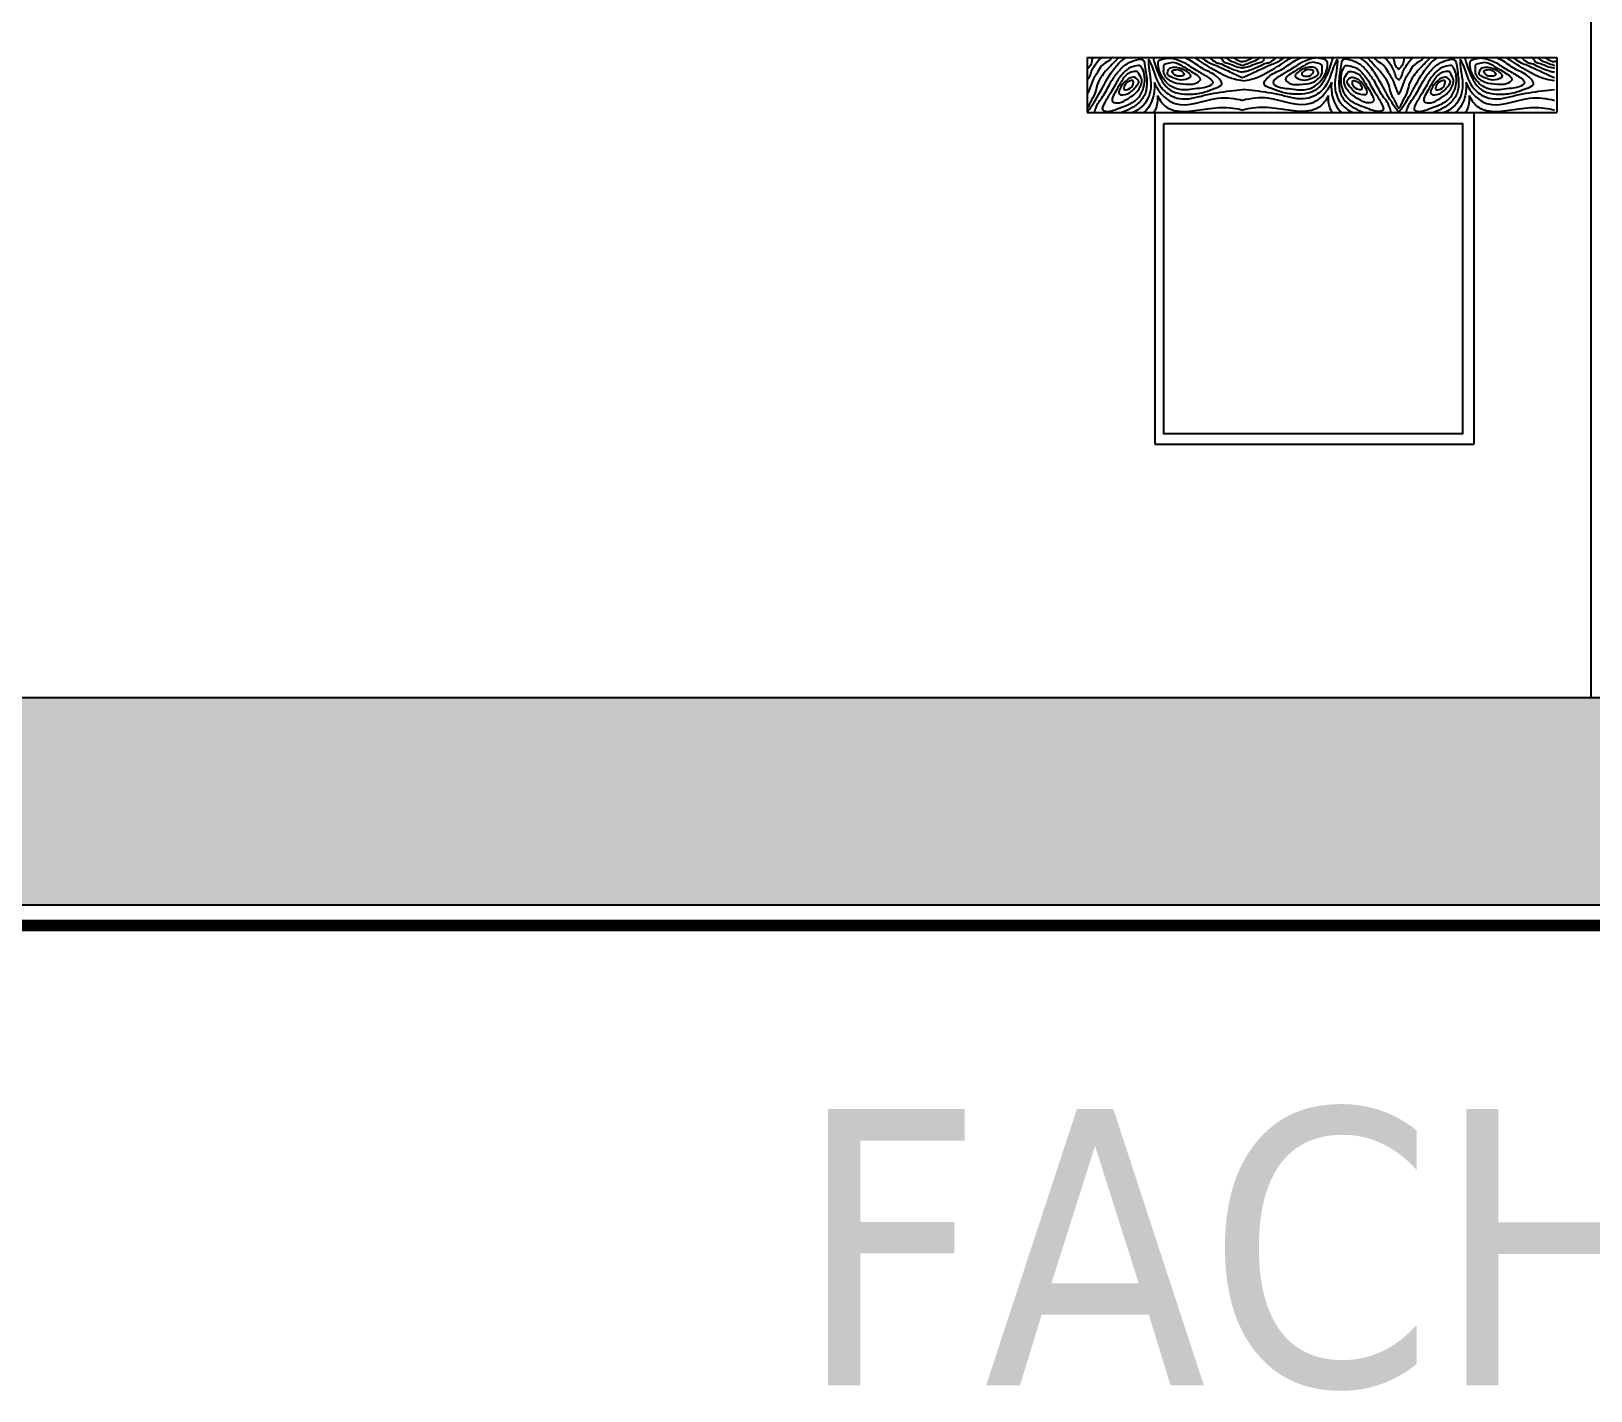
# Model space of a CAD drawing. Extents: x 152 to 700, y -120 to 84.
# Drawn here: x 170.87 to 173.691, y 69.375 to 71.835 of the extents above; entities that cross this region are included whole.
import ezdxf

# ---------------------------------------------------------------- set-up
doc = ezdxf.new("R2010")
doc.units = 0
doc.header["$LTSCALE"] = 0.03
doc.layers.get('0').update_dxf_attribs({"linetype": 'CONTINUOUS'})
doc.layers.add('MUEBLES', color=8, linetype='CONTINUOUS')
doc.layers.add('TITULOS', color=143, linetype='CONTINUOUS')
doc.styles.add('COTAS', font='tahoma.ttf', dxfattribs={"height": 0.1})

msp = doc.modelspace()

# ---------------------------------------------------------------- hatches: boundary and pattern name
at = {"layer": 'MUEBLES', "ltscale": 0.03}
h = msp.add_hatch(dxfattribs=at)
h.set_pattern_fill('AR-PARQ1', color=256, scale=0.000125, angle=45, style=0)
h.set_pattern_definition([(135, (-37.3004, 111.26858), (-0.053881537, 3e-18), [0.0381, -0.0381]), (135, (-37.29591, 111.27307), (-0.053881537, 3e-18), [0.0381, -0.0381]), (135, (-37.29142, 111.27756), (-0.053881537, 3e-18), [0.0381, -0.0381]), (135, (-37.28693, 111.28205), (-0.053881537, 3e-18), [0.0381, -0.0381]), (135, (-37.28244, 111.28654), (-0.053881537, 3e-18), [0.0381, -0.0381]), (135, (-37.27795, 111.29103), (-0.053881537, 3e-18), [0.0381, -0.0381]), (135, (-37.27346, 111.29552), (-0.053881537, 3e-18), [0.0381, -0.0381]), (45, (-37.32734, 111.29552), (0.053881537, -3e-18), [0.0381, -0.0381]), (45, (-37.33183, 111.30001), (0.053881537, -3e-18), [0.0381, -0.0381]), (45, (-37.33632, 111.3045), (0.053881537, -3e-18), [0.0381, -0.0381]), (45, (-37.34081, 111.30899), (0.053881537, -3e-18), [0.0381, -0.0381]), (45, (-37.3453, 111.31348), (0.053881537, -3e-18), [0.0381, -0.0381]), (45, (-37.34979, 111.31797), (0.053881537, -3e-18), [0.0381, -0.0381]), (45, (-37.35428, 111.32246), (0.053881537, -3e-18), [0.0381, -0.0381])])
h.paths.add_polyline_path([(174.0145, 70.6291), (171.0314, 70.6291), (171.0223, 70.2541), (174.6024, 70.2541)])
h.paths.add_polyline_path([(171.0314, 70.6291), (168.5445, 70.6291), (168.5445, 70.2541), (171.0223, 70.2541)])

# ---------------------------------------------------------------- linework, layer by layer
at = {"ltscale": 0.03}
for p, q in [((173.691, 73.9546), (173.691, 70.6291)), ((172.7797, 71.7872), (173.6297, 71.7872)), ((172.7797, 71.7872), (172.7797, 71.6872)), ((173.6297, 71.7872), (173.6297, 71.6872)), ((172.7797, 71.6872), (173.6297, 71.6872)), ((172.9026, 71.6872), (173.4797, 71.6872)), ((172.9026, 71.6872), (172.9026, 71.0872)), ((173.4797, 71.6872), (173.4797, 71.0872)), ((172.9026, 71.0872), (173.4797, 71.0872)), ((168.5445, 70.6291), (176.816, 70.6291)), ((168.5445, 70.2541), (182.4665, 70.2541))]:
    msp.add_line(p, q, dxfattribs=at)
at = {"ltscale": 0.03, "const_width": 0.0211}
msp.add_lwpolyline([(168.5445, 70.2164), (182.4665, 70.2164)], dxfattribs=at)
at = {"layer": 'MUEBLES', "ltscale": 0.03}
msp.add_lwpolyline([(172.9188, 71.6676), (173.4592, 71.6676), (173.4592, 71.1062), (172.9188, 71.1062)], close=True, dxfattribs=at)
at = {"layer": 'MUEBLES', "ltscale": 5}
for points, knots in [([(172.8256, 71.7872), (172.8254, 71.7869), (172.8236, 71.7848), (172.8168, 71.7787), (172.8052, 71.7735), (172.7988, 71.759), (172.7884, 71.7454), (172.7854, 71.7308), (172.781, 71.7222), (172.7797, 71.7202)], [0.0228203, 0.0228203, 0.0228203, 0.0228203, 0.0256529, 0.043006, 0.0729976, 0.1001787, 0.1337778, 0.1752471, 0.1892174, 0.1892174, 0.1892174, 0.1892174]), ([(172.8374, 71.7872), (172.8351, 71.7851), (172.83, 71.7801), (172.8232, 71.7721), (172.8144, 71.764), (172.8056, 71.7528), (172.7973, 71.7385), (172.7951, 71.7208), (172.7869, 71.7096), (172.7833, 71.7), (172.781, 71.6961), (172.7797, 71.6944)], [0.0187076, 0.0187076, 0.0187076, 0.0187076, 0.0377154, 0.0611717, 0.0815506, 0.1092271, 0.146596, 0.1794374, 0.2135857, 0.2277717, 0.2406878, 0.2406878, 0.2406878, 0.2406878]), ([(172.7797, 71.746), (172.7812, 71.7478), (172.7855, 71.7506), (172.7865, 71.7615), (172.7934, 71.7718), (172.799, 71.7815), (172.8047, 71.786), (172.8063, 71.7872)], [0.0353158, 0.0353158, 0.0353158, 0.0353158, 0.0478077, 0.0705799, 0.0918486, 0.1238372, 0.1356515, 0.1356515, 0.1356515, 0.1356515]), ([(172.7903, 71.7872), (172.79, 71.7867), (172.7881, 71.7827), (172.7884, 71.7749), (172.783, 71.7691), (172.7806, 71.7662), (172.7797, 71.7652)], [0.03295802, 0.03295802, 0.03295802, 0.03295802, 0.03674073, 0.06049252, 0.07489972, 0.08296521, 0.08296521, 0.08296521, 0.08296521]), ([(172.7797, 71.6883), (172.7817, 71.6906), (172.7938, 71.7064), (172.8101, 71.7374), (172.8294, 71.7707), (172.8457, 71.784), (172.8504, 71.7872)], [0.6666598, 0.6666598, 0.6666598, 0.6666598, 0.7011023, 0.8909677, 1.0660064, 1.1295006, 1.1295006, 1.1295006, 1.1295006]), ([(172.7938, 71.6872), (172.7939, 71.6902), (172.7978, 71.7048), (172.8115, 71.7182), (172.8215, 71.7421), (172.8346, 71.7597), (172.8477, 71.7747), (172.8629, 71.7806), (172.8815, 71.7872), (172.8835, 71.7776), (172.8839, 71.775), (172.8856, 71.7649), (172.8887, 71.7477), (172.8873, 71.7218), (172.8732, 71.7026), (172.8563, 71.6932), (172.8452, 71.6886), (172.8414, 71.6872)], [0.6226801, 0.6226801, 0.6226801, 0.6226801, 0.6540011, 0.7546461, 0.8610413, 0.9353034, 1.0075898, 1.0760235, 1.1386862, 1.1683547, 1.1683547, 1.1683547, 1.2846335, 1.3679378, 1.4535626, 1.5409984, 1.5866767, 1.5866767, 1.5866767, 1.5866767]), ([(172.8777, 71.7705), (172.8834, 71.7621), (172.8866, 71.7401), (172.8749, 71.7118), (172.8527, 71.7004), (172.8348, 71.6943), (172.8222, 71.6888), (172.8029, 71.6896), (172.8143, 71.7102), (172.8218, 71.7225), (172.8304, 71.736), (172.8358, 71.7476), (172.8441, 71.7574), (172.8534, 71.7677), (172.8649, 71.771), (172.8755, 71.7738), (172.8777, 71.7705)], [0, 0, 0, 0, 0.1156264, 0.2322141, 0.3222078, 0.3897928, 0.4435424, 0.490424, 0.5493848, 0.6291282, 0.6822905, 0.7260021, 0.7738049, 0.8290838, 0.8750289, 0.9200258, 0.9200258, 0.9200258, 0.9200258]), ([(172.8909, 71.7836), (172.8908, 71.7823), (172.8902, 71.7663), (172.8991, 71.741), (172.8904, 71.7103), (172.8763, 71.6943), (172.8664, 71.6891), (172.8618, 71.6872)], [0.0836716, 0.0836716, 0.0836716, 0.0836716, 0.0987557, 0.267036, 0.3729718, 0.4444585, 0.5013344, 0.5013344, 0.5013344, 0.5013344]), ([(172.8909, 71.7836), (172.8916, 71.7825), (172.8997, 71.7686), (172.9037, 71.7421), (172.9258, 71.7191), (172.9554, 71.7081), (172.993, 71.7202), (173.0304, 71.7257), (173.0542, 71.7286), (173.0616, 71.729)], [0.0836716, 0.0836716, 0.0836716, 0.0836716, 0.0987557, 0.267036, 0.3729718, 0.4444585, 0.6146, 0.7976134, 0.8816638, 0.8816638, 0.8816638, 0.8816638]), ([(172.9, 71.7872), (172.9, 71.7872), (172.8994, 71.7849), (172.9003, 71.7818), (172.9012, 71.7793), (172.9044, 71.7696), (172.9097, 71.7529), (172.9231, 71.7308), (172.9446, 71.7204), (172.9685, 71.7199), (172.9921, 71.7233), (173.0082, 71.7307), (173.0286, 71.7369), (173.0123, 71.7572), (172.9918, 71.7632), (172.9728, 71.7786), (172.96, 71.7851), (172.9553, 71.7872)], [0.6013577, 0.6013577, 0.6013577, 0.6013577, 0.6017614, 0.6174404, 0.6174404, 0.6174404, 0.6788902, 0.722914, 0.7681642, 0.8143713, 0.8656137, 0.9055586, 0.9320593, 0.9630603, 1.0162482, 1.0724748, 1.1033181, 1.1033181, 1.1033181, 1.1033181]), ([(173.0616, 71.7449), (173.0566, 71.7456), (173.0441, 71.7474), (173.0166, 71.7586), (172.9937, 71.7742), (172.9764, 71.7853), (172.9733, 71.7872)], [0.5579184, 0.5579184, 0.5579184, 0.5579184, 0.616203, 0.7011023, 0.8909677, 0.9321023, 0.9321023, 0.9321023, 0.9321023]), ([(172.9862, 71.7872), (172.9899, 71.7843), (173.0007, 71.7767), (173.0111, 71.774), (173.0268, 71.7663), (173.0437, 71.7587), (173.0545, 71.7526), (173.0616, 71.7507)], [0.0273715, 0.0273715, 0.0273715, 0.0273715, 0.0450229, 0.0702002, 0.1127947, 0.1398796, 0.1843622, 0.1843622, 0.1843622, 0.1843622]), ([(173.0013, 71.7872), (173.0046, 71.7838), (173.0125, 71.7771), (173.0214, 71.7765), (173.0327, 71.7699), (173.0443, 71.7653), (173.0541, 71.7618), (173.0594, 71.7608), (173.0616, 71.7604)], [0.0245934, 0.0245934, 0.0245934, 0.0245934, 0.0428412, 0.057894, 0.0862902, 0.1160101, 0.134247, 0.148155, 0.148155, 0.148155, 0.148155]), ([(173.0205, 71.7872), (173.0212, 71.7867), (173.0244, 71.784), (173.0253, 71.7774), (173.0379, 71.7765), (173.0478, 71.7703), (173.0563, 71.7689), (173.0611, 71.7681), (173.0616, 71.768)], [0.02378041, 0.02378041, 0.02378041, 0.02378041, 0.02719603, 0.04078623, 0.0654223, 0.08738057, 0.11256093, 0.1160804, 0.1160804, 0.1160804, 0.1160804]), ([(173.03, 71.7872), (173.0319, 71.7857), (173.0397, 71.7798), (173.0458, 71.7791), (173.0548, 71.7746), (173.0601, 71.7731), (173.0616, 71.7727)], [0.01425696, 0.01425696, 0.01425696, 0.01425696, 0.02345859, 0.04541687, 0.06870787, 0.07824328, 0.07824328, 0.07824328, 0.07824328]), ([(173.044, 71.7872), (173.0468, 71.7851), (173.0538, 71.7804), (173.058, 71.7799), (173.0608, 71.7797), (173.0616, 71.7796)], [0.01665994, 0.01665994, 0.01665994, 0.01665994, 0.03084387, 0.04273319, 0.04786884, 0.04786884, 0.04786884, 0.04786884]), ([(173.1028, 71.7872), (173.1021, 71.7867), (173.0988, 71.784), (173.098, 71.7774), (173.0854, 71.7765), (173.0755, 71.7703), (173.067, 71.7689), (173.0622, 71.7681), (173.0616, 71.768)], [0.02378041, 0.02378041, 0.02378041, 0.02378041, 0.02719603, 0.04078623, 0.0654223, 0.08738057, 0.11256093, 0.1160804, 0.1160804, 0.1160804, 0.1160804]), ([(173.0933, 71.7872), (173.0914, 71.7857), (173.0836, 71.7798), (173.0775, 71.7791), (173.0685, 71.7746), (173.0632, 71.7731), (173.0616, 71.7727)], [0.01425696, 0.01425696, 0.01425696, 0.01425696, 0.02345859, 0.04541687, 0.06870787, 0.07824328, 0.07824328, 0.07824328, 0.07824328]), ([(173.0793, 71.7872), (173.0765, 71.7851), (173.0695, 71.7804), (173.0653, 71.7799), (173.0625, 71.7797), (173.0616, 71.7796)], [0.01665994, 0.01665994, 0.01665994, 0.01665994, 0.03084387, 0.04273319, 0.04786884, 0.04786884, 0.04786884, 0.04786884]), ([(173.0616, 71.7449), (173.0667, 71.7456), (173.0792, 71.7474), (173.1067, 71.7586), (173.1296, 71.7742), (173.1469, 71.7853), (173.15, 71.7872)], [0.5579184, 0.5579184, 0.5579184, 0.5579184, 0.616203, 0.7011023, 0.8909677, 0.9321023, 0.9321023, 0.9321023, 0.9321023]), ([(173.1371, 71.7872), (173.1334, 71.7843), (173.1225, 71.7767), (173.1121, 71.774), (173.0965, 71.7663), (173.0796, 71.7587), (173.0688, 71.7526), (173.0616, 71.7507)], [0.0273715, 0.0273715, 0.0273715, 0.0273715, 0.0450229, 0.0702002, 0.1127947, 0.1398796, 0.1843622, 0.1843622, 0.1843622, 0.1843622]), ([(173.122, 71.7872), (173.1187, 71.7838), (173.1108, 71.7771), (173.1019, 71.7765), (173.0905, 71.7699), (173.0789, 71.7653), (173.0692, 71.7618), (173.0639, 71.7608), (173.0616, 71.7604)], [0.0245934, 0.0245934, 0.0245934, 0.0245934, 0.0428412, 0.057894, 0.0862902, 0.1160101, 0.134247, 0.148155, 0.148155, 0.148155, 0.148155]), ([(173.2324, 71.7836), (173.2317, 71.7825), (173.2236, 71.7686), (173.2196, 71.7421), (173.1975, 71.7191), (173.1679, 71.7081), (173.1302, 71.7202), (173.0929, 71.7257), (173.0691, 71.7286), (173.0616, 71.729)], [0.0836716, 0.0836716, 0.0836716, 0.0836716, 0.0987557, 0.267036, 0.3729718, 0.4444585, 0.6146, 0.7976134, 0.8816638, 0.8816638, 0.8816638, 0.8816638]), ([(173.2233, 71.7872), (173.2233, 71.7872), (173.2239, 71.7849), (173.223, 71.7818), (173.2221, 71.7793), (173.2189, 71.7696), (173.2136, 71.7529), (173.2001, 71.7308), (173.1786, 71.7204), (173.1548, 71.7199), (173.1312, 71.7233), (173.1151, 71.7307), (173.0947, 71.7369), (173.111, 71.7572), (173.1315, 71.7632), (173.1505, 71.7786), (173.1633, 71.7851), (173.168, 71.7872)], [0.6013577, 0.6013577, 0.6013577, 0.6013577, 0.6017614, 0.6174404, 0.6174404, 0.6174404, 0.6788902, 0.722914, 0.7681642, 0.8143713, 0.8656137, 0.9055586, 0.9320593, 0.9630603, 1.0162482, 1.0724748, 1.1033181, 1.1033181, 1.1033181, 1.1033181]), ([(173.2324, 71.7836), (173.2325, 71.7823), (173.2331, 71.7663), (173.2242, 71.741), (173.2329, 71.7103), (173.247, 71.6943), (173.2568, 71.6891), (173.2615, 71.6872)], [0.0836716, 0.0836716, 0.0836716, 0.0836716, 0.0987557, 0.267036, 0.3729718, 0.4444585, 0.5013344, 0.5013344, 0.5013344, 0.5013344]), ([(173.3295, 71.6872), (173.3294, 71.6902), (173.3255, 71.7048), (173.3118, 71.7182), (173.3017, 71.7421), (173.2887, 71.7597), (173.2756, 71.7747), (173.2604, 71.7806), (173.2418, 71.7872), (173.2398, 71.7776), (173.2394, 71.775), (173.2377, 71.7649), (173.2346, 71.7477), (173.236, 71.7218), (173.2501, 71.7026), (173.2669, 71.6932), (173.2781, 71.6886), (173.2819, 71.6872)], [0.6226801, 0.6226801, 0.6226801, 0.6226801, 0.6540011, 0.7546461, 0.8610413, 0.9353034, 1.0075898, 1.0760235, 1.1386862, 1.1683547, 1.1683547, 1.1683547, 1.2846335, 1.3679378, 1.4535626, 1.5409984, 1.5866767, 1.5866767, 1.5866767, 1.5866767]), ([(173.2456, 71.7705), (173.2399, 71.7621), (173.2367, 71.7401), (173.2484, 71.7118), (173.2706, 71.7004), (173.2885, 71.6943), (173.301, 71.6888), (173.3203, 71.6896), (173.309, 71.7102), (173.3015, 71.7225), (173.2929, 71.736), (173.2875, 71.7476), (173.2792, 71.7574), (173.2699, 71.7677), (173.2584, 71.771), (173.2478, 71.7738), (173.2456, 71.7705)], [0, 0, 0, 0, 0.1156264, 0.2322141, 0.3222078, 0.3897928, 0.4435424, 0.490424, 0.5493848, 0.6291282, 0.6822905, 0.7260021, 0.7738049, 0.8290838, 0.8750289, 0.9200258, 0.9200258, 0.9200258, 0.9200258]), ([(173.3436, 71.6883), (173.3416, 71.6906), (173.3295, 71.7064), (173.3132, 71.7374), (173.2939, 71.7707), (173.2775, 71.784), (173.2729, 71.7872)], [0.6666598, 0.6666598, 0.6666598, 0.6666598, 0.7011023, 0.8909677, 1.0660064, 1.1295006, 1.1295006, 1.1295006, 1.1295006]), ([(173.2859, 71.7872), (173.2882, 71.7851), (173.2933, 71.7801), (173.3001, 71.7721), (173.3089, 71.764), (173.3177, 71.7528), (173.326, 71.7385), (173.3282, 71.7208), (173.3363, 71.7096), (173.34, 71.7), (173.3423, 71.6961), (173.3436, 71.6944)], [0.0187076, 0.0187076, 0.0187076, 0.0187076, 0.0377154, 0.0611717, 0.0815506, 0.1092271, 0.146596, 0.1794374, 0.2135857, 0.2277717, 0.2406878, 0.2406878, 0.2406878, 0.2406878]), ([(173.2977, 71.7872), (173.2979, 71.7869), (173.2997, 71.7848), (173.3065, 71.7787), (173.3181, 71.7735), (173.3245, 71.759), (173.3348, 71.7454), (173.3379, 71.7308), (173.3423, 71.7222), (173.3436, 71.7202)], [0.0228203, 0.0228203, 0.0228203, 0.0228203, 0.0256529, 0.043006, 0.0729976, 0.1001787, 0.1337778, 0.1752471, 0.1892174, 0.1892174, 0.1892174, 0.1892174]), ([(173.3436, 71.746), (173.3421, 71.7478), (173.3378, 71.7506), (173.3368, 71.7615), (173.3298, 71.7718), (173.3242, 71.7815), (173.3186, 71.786), (173.317, 71.7872)], [0.0353158, 0.0353158, 0.0353158, 0.0353158, 0.0478077, 0.0705799, 0.0918486, 0.1238372, 0.1356515, 0.1356515, 0.1356515, 0.1356515]), ([(173.333, 71.7872), (173.3333, 71.7867), (173.3352, 71.7827), (173.3348, 71.7749), (173.3403, 71.7691), (173.3427, 71.7662), (173.3436, 71.7652)], [0.03295802, 0.03295802, 0.03295802, 0.03295802, 0.03674073, 0.06049252, 0.07489972, 0.08296521, 0.08296521, 0.08296521, 0.08296521]), ([(173.3895, 71.7872), (173.3892, 71.7869), (173.3875, 71.7848), (173.3806, 71.7787), (173.3691, 71.7735), (173.3627, 71.759), (173.3523, 71.7454), (173.3492, 71.7308), (173.3449, 71.7222), (173.3436, 71.7202)], [0.0228203, 0.0228203, 0.0228203, 0.0228203, 0.0256529, 0.043006, 0.0729976, 0.1001787, 0.1337778, 0.1752471, 0.1892174, 0.1892174, 0.1892174, 0.1892174]), ([(173.4013, 71.7872), (173.3989, 71.7851), (173.3939, 71.7801), (173.3871, 71.7721), (173.3783, 71.764), (173.3695, 71.7528), (173.3612, 71.7385), (173.359, 71.7208), (173.3508, 71.7096), (173.3472, 71.7), (173.3449, 71.6961), (173.3436, 71.6944)], [0.0187076, 0.0187076, 0.0187076, 0.0187076, 0.0377154, 0.0611717, 0.0815506, 0.1092271, 0.146596, 0.1794374, 0.2135857, 0.2277717, 0.2406878, 0.2406878, 0.2406878, 0.2406878]), ([(173.3436, 71.746), (173.3451, 71.7478), (173.3493, 71.7506), (173.3503, 71.7615), (173.3573, 71.7718), (173.3629, 71.7815), (173.3686, 71.786), (173.3701, 71.7872)], [0.0353158, 0.0353158, 0.0353158, 0.0353158, 0.0478077, 0.0705799, 0.0918486, 0.1238372, 0.1356515, 0.1356515, 0.1356515, 0.1356515]), ([(173.3542, 71.7872), (173.3539, 71.7867), (173.352, 71.7827), (173.3523, 71.7749), (173.3468, 71.7691), (173.3444, 71.7662), (173.3436, 71.7652)], [0.03295802, 0.03295802, 0.03295802, 0.03295802, 0.03674073, 0.06049252, 0.07489972, 0.08296521, 0.08296521, 0.08296521, 0.08296521]), ([(173.3436, 71.6883), (173.3455, 71.6906), (173.3576, 71.7064), (173.374, 71.7374), (173.3933, 71.7707), (173.4096, 71.784), (173.4142, 71.7872)], [0.6666598, 0.6666598, 0.6666598, 0.6666598, 0.7011023, 0.8909677, 1.0660064, 1.1295006, 1.1295006, 1.1295006, 1.1295006]), ([(173.3576, 71.6872), (173.3578, 71.6902), (173.3617, 71.7048), (173.3753, 71.7182), (173.3854, 71.7421), (173.3984, 71.7597), (173.4116, 71.7747), (173.4268, 71.7806), (173.4454, 71.7872), (173.4473, 71.7776), (173.4478, 71.775), (173.4495, 71.7649), (173.4526, 71.7477), (173.4512, 71.7218), (173.4371, 71.7026), (173.4202, 71.6932), (173.4091, 71.6886), (173.4052, 71.6872)], [0.6226801, 0.6226801, 0.6226801, 0.6226801, 0.6540011, 0.7546461, 0.8610413, 0.9353034, 1.0075898, 1.0760235, 1.1386862, 1.1683547, 1.1683547, 1.1683547, 1.2846335, 1.3679378, 1.4535626, 1.5409984, 1.5866767, 1.5866767, 1.5866767, 1.5866767]), ([(173.4416, 71.7705), (173.4473, 71.7621), (173.4505, 71.7401), (173.4387, 71.7118), (173.4166, 71.7004), (173.3986, 71.6943), (173.3861, 71.6888), (173.3668, 71.6896), (173.3782, 71.7102), (173.3857, 71.7225), (173.3943, 71.736), (173.3997, 71.7476), (173.408, 71.7574), (173.4173, 71.7677), (173.4287, 71.771), (173.4393, 71.7738), (173.4416, 71.7705)], [0, 0, 0, 0, 0.1156264, 0.2322141, 0.3222078, 0.3897928, 0.4435424, 0.490424, 0.5493848, 0.6291282, 0.6822905, 0.7260021, 0.7738049, 0.8290838, 0.8750289, 0.9200258, 0.9200258, 0.9200258, 0.9200258]), ([(173.4548, 71.7836), (173.4547, 71.7823), (173.4541, 71.7663), (173.463, 71.741), (173.4543, 71.7103), (173.4402, 71.6943), (173.4303, 71.6891), (173.4257, 71.6872)], [0.0836716, 0.0836716, 0.0836716, 0.0836716, 0.0987557, 0.267036, 0.3729718, 0.4444585, 0.5013344, 0.5013344, 0.5013344, 0.5013344]), ([(173.4548, 71.7836), (173.4555, 71.7825), (173.4635, 71.7686), (173.4676, 71.7421), (173.4897, 71.7191), (173.5193, 71.7081), (173.5569, 71.7202), (173.5942, 71.7257), (173.618, 71.7286), (173.6255, 71.729)], [0.0836716, 0.0836716, 0.0836716, 0.0836716, 0.0987557, 0.267036, 0.3729718, 0.4444585, 0.6146, 0.7976134, 0.8816638, 0.8816638, 0.8816638, 0.8816638]), ([(173.4639, 71.7872), (173.4639, 71.7872), (173.4633, 71.7849), (173.4642, 71.7818), (173.465, 71.7793), (173.4683, 71.7696), (173.4736, 71.7529), (173.487, 71.7308), (173.5085, 71.7204), (173.5323, 71.7199), (173.556, 71.7233), (173.572, 71.7307), (173.5925, 71.7369), (173.5761, 71.7572), (173.5557, 71.7632), (173.5367, 71.7786), (173.5239, 71.7851), (173.5192, 71.7872)], [0.6013577, 0.6013577, 0.6013577, 0.6013577, 0.6017614, 0.6174404, 0.6174404, 0.6174404, 0.6788902, 0.722914, 0.7681642, 0.8143713, 0.8656137, 0.9055586, 0.9320593, 0.9630603, 1.0162482, 1.0724748, 1.1033181, 1.1033181, 1.1033181, 1.1033181]), ([(173.6255, 71.7449), (173.6204, 71.7456), (173.608, 71.7474), (173.5805, 71.7586), (173.5576, 71.7742), (173.5402, 71.7853), (173.5371, 71.7872)], [0.5579184, 0.5579184, 0.5579184, 0.5579184, 0.616203, 0.7011023, 0.8909677, 0.9321023, 0.9321023, 0.9321023, 0.9321023]), ([(173.5501, 71.7872), (173.5538, 71.7843), (173.5646, 71.7767), (173.575, 71.774), (173.5906, 71.7663), (173.6076, 71.7587), (173.6184, 71.7526), (173.6255, 71.7507)], [0.0273715, 0.0273715, 0.0273715, 0.0273715, 0.0450229, 0.0702002, 0.1127947, 0.1398796, 0.1843622, 0.1843622, 0.1843622, 0.1843622]), ([(173.5652, 71.7872), (173.5685, 71.7838), (173.5763, 71.7771), (173.5853, 71.7765), (173.5966, 71.7699), (173.6082, 71.7653), (173.618, 71.7618), (173.6232, 71.7608), (173.6255, 71.7604)], [0.0245934, 0.0245934, 0.0245934, 0.0245934, 0.0428412, 0.057894, 0.0862902, 0.1160101, 0.134247, 0.148155, 0.148155, 0.148155, 0.148155]), ([(173.5844, 71.7872), (173.5851, 71.7867), (173.5883, 71.784), (173.5892, 71.7774), (173.6018, 71.7765), (173.6116, 71.7703), (173.6202, 71.7689), (173.6249, 71.7681), (173.6255, 71.768)], [0.02378041, 0.02378041, 0.02378041, 0.02378041, 0.02719603, 0.04078623, 0.0654223, 0.08738057, 0.11256093, 0.1160804, 0.1160804, 0.1160804, 0.1160804]), ([(173.5939, 71.7872), (173.5957, 71.7857), (173.6035, 71.7798), (173.6097, 71.7791), (173.6186, 71.7746), (173.624, 71.7731), (173.6255, 71.7727)], [0.01425696, 0.01425696, 0.01425696, 0.01425696, 0.02345859, 0.04541687, 0.06870787, 0.07824328, 0.07824328, 0.07824328, 0.07824328]), ([(173.6078, 71.7872), (173.6107, 71.7851), (173.6177, 71.7804), (173.6219, 71.7799), (173.6247, 71.7797), (173.6255, 71.7796)], [0.01665994, 0.01665994, 0.01665994, 0.01665994, 0.03084387, 0.04273319, 0.04786884, 0.04786884, 0.04786884, 0.04786884]), ([(173.6297, 71.78), (173.6291, 71.7799), (173.6278, 71.7798), (173.6264, 71.7797), (173.6255, 71.7796)], [0.038920124, 0.038920124, 0.038920124, 0.038920124, 0.042733186, 0.047868836, 0.047868836, 0.047868836, 0.047868836]), ([(172.8787, 71.7459), (172.8789, 71.7386), (172.8719, 71.7234), (172.854, 71.7128), (172.8405, 71.7039), (172.819, 71.7051), (172.8335, 71.729), (172.8417, 71.7427), (172.8504, 71.7574), (172.8614, 71.7607), (172.8711, 71.763), (172.8747, 71.7544), (172.8786, 71.75), (172.8787, 71.7459)], [0, 0, 0, 0, 0.0827263, 0.1704953, 0.2305154, 0.273883, 0.3581689, 0.4303177, 0.4915419, 0.5321604, 0.5653625, 0.5823497, 0.6287176, 0.6287176, 0.6287176, 0.6287176]), ([(172.8727, 71.7407), (172.8701, 71.7366), (172.8644, 71.7287), (172.8543, 71.72), (172.8334, 71.7174), (172.841, 71.7351), (172.8483, 71.7437), (172.8572, 71.7509), (172.8682, 71.7523), (172.8747, 71.7439), (172.8727, 71.7407)], [0, 0, 0, 0, 0.0553506, 0.1071945, 0.1625313, 0.2141908, 0.2582256, 0.304096, 0.3372981, 0.3789953, 0.3789953, 0.3789953, 0.3789953]), ([(172.8631, 71.7383), (172.8624, 71.7345), (172.8574, 71.7296), (172.8444, 71.727), (172.8486, 71.7397), (172.8543, 71.7434), (172.8647, 71.747), (172.8634, 71.7405), (172.8631, 71.7383)], [0, 0, 0, 0, 0.0446822, 0.0746922, 0.1071442, 0.1455798, 0.1698857, 0.1946494, 0.1946494, 0.1946494, 0.1946494]), ([(173.2446, 71.7459), (173.2444, 71.7386), (173.2514, 71.7234), (173.2693, 71.7128), (173.2828, 71.7039), (173.3043, 71.7051), (173.2898, 71.729), (173.2816, 71.7427), (173.2729, 71.7574), (173.2619, 71.7607), (173.2522, 71.763), (173.2486, 71.7544), (173.2446, 71.75), (173.2446, 71.7459)], [0, 0, 0, 0, 0.0827263, 0.1704953, 0.2305154, 0.273883, 0.3581689, 0.4303177, 0.4915419, 0.5321604, 0.5653625, 0.5823497, 0.6287176, 0.6287176, 0.6287176, 0.6287176]), ([(173.2506, 71.7407), (173.2532, 71.7366), (173.2589, 71.7287), (173.269, 71.72), (173.2899, 71.7174), (173.2823, 71.7351), (173.275, 71.7437), (173.2661, 71.7509), (173.255, 71.7523), (173.2486, 71.7439), (173.2506, 71.7407)], [0, 0, 0, 0, 0.0553506, 0.1071945, 0.1625313, 0.2141908, 0.2582256, 0.304096, 0.3372981, 0.3789953, 0.3789953, 0.3789953, 0.3789953]), ([(173.2602, 71.7383), (173.2609, 71.7345), (173.2659, 71.7296), (173.2789, 71.727), (173.2747, 71.7397), (173.269, 71.7434), (173.2586, 71.747), (173.2599, 71.7405), (173.2602, 71.7383)], [0, 0, 0, 0, 0.0446822, 0.0746922, 0.1071442, 0.1455798, 0.1698857, 0.1946494, 0.1946494, 0.1946494, 0.1946494]), ([(173.4426, 71.7459), (173.4427, 71.7386), (173.4358, 71.7234), (173.4179, 71.7128), (173.4043, 71.7039), (173.3828, 71.7051), (173.3974, 71.729), (173.4056, 71.7427), (173.4143, 71.7574), (173.4252, 71.7607), (173.435, 71.763), (173.4386, 71.7544), (173.4425, 71.75), (173.4426, 71.7459)], [0, 0, 0, 0, 0.0827263, 0.1704953, 0.2305154, 0.273883, 0.3581689, 0.4303177, 0.4915419, 0.5321604, 0.5653625, 0.5823497, 0.6287176, 0.6287176, 0.6287176, 0.6287176]), ([(173.4366, 71.7407), (173.434, 71.7366), (173.4282, 71.7287), (173.4181, 71.72), (173.3973, 71.7174), (173.4048, 71.7351), (173.4121, 71.7437), (173.421, 71.7509), (173.4321, 71.7523), (173.4385, 71.7439), (173.4366, 71.7407)], [0, 0, 0, 0, 0.0553506, 0.1071945, 0.1625313, 0.2141908, 0.2582256, 0.304096, 0.3372981, 0.3789953, 0.3789953, 0.3789953, 0.3789953]), ([(173.4269, 71.7383), (173.4263, 71.7345), (173.4213, 71.7296), (173.4083, 71.727), (173.4125, 71.7397), (173.4182, 71.7434), (173.4286, 71.747), (173.4273, 71.7405), (173.4269, 71.7383)], [0, 0, 0, 0, 0.0446822, 0.0746922, 0.1071442, 0.1455798, 0.1698857, 0.1946494, 0.1946494, 0.1946494, 0.1946494]), ([(172.9013, 71.7421), (172.9019, 71.7339), (172.9015, 71.7157), (172.8921, 71.6961), (172.8838, 71.6883), (172.8825, 71.6872)], [0.1083546, 0.1083546, 0.1083546, 0.1083546, 0.2013584, 0.3158881, 0.3357246, 0.3357246, 0.3357246, 0.3357246]), ([(172.9073, 71.7179), (172.9077, 71.7083), (172.9066, 71.6975), (172.9009, 71.6887), (172.8998, 71.6872)], [0.0719329, 0.0719329, 0.0719329, 0.0719329, 0.1763869, 0.1976991, 0.1976991, 0.1976991, 0.1976991]), ([(172.9013, 71.7421), (172.9045, 71.7346), (172.9135, 71.7187), (172.9522, 71.6901), (173.0056, 71.7185), (173.0469, 71.7131), (173.0616, 71.7094)], [0.1083546, 0.1083546, 0.1083546, 0.1083546, 0.2013584, 0.3158881, 0.6115729, 0.7835616, 0.7835616, 0.7835616, 0.7835616]), ([(172.9073, 71.7179), (172.9115, 71.7093), (172.9241, 71.6904), (172.9646, 71.6879), (173.003, 71.6961), (173.0358, 71.6973), (173.0559, 71.6933), (173.0616, 71.6914)], [0.0719329, 0.0719329, 0.0719329, 0.0719329, 0.1763869, 0.3332264, 0.4774141, 0.6341089, 0.7021398, 0.7021398, 0.7021398, 0.7021398]), ([(173.222, 71.7421), (173.2188, 71.7346), (173.2098, 71.7187), (173.1711, 71.6901), (173.1177, 71.7185), (173.0764, 71.7131), (173.0616, 71.7094)], [0.1083546, 0.1083546, 0.1083546, 0.1083546, 0.2013584, 0.3158881, 0.6115729, 0.7835616, 0.7835616, 0.7835616, 0.7835616]), ([(173.216, 71.7179), (173.2118, 71.7093), (173.1992, 71.6904), (173.1587, 71.6879), (173.1203, 71.6961), (173.0875, 71.6973), (173.0674, 71.6933), (173.0616, 71.6914)], [0.0719329, 0.0719329, 0.0719329, 0.0719329, 0.1763869, 0.3332264, 0.4774141, 0.6341089, 0.7021398, 0.7021398, 0.7021398, 0.7021398]), ([(173.216, 71.7179), (173.2156, 71.7083), (173.2167, 71.6975), (173.2224, 71.6887), (173.2235, 71.6872)], [0.0719329, 0.0719329, 0.0719329, 0.0719329, 0.1763869, 0.1976991, 0.1976991, 0.1976991, 0.1976991]), ([(173.222, 71.7421), (173.2213, 71.7339), (173.2218, 71.7157), (173.2312, 71.6961), (173.2395, 71.6883), (173.2408, 71.6872)], [0.1083546, 0.1083546, 0.1083546, 0.1083546, 0.2013584, 0.3158881, 0.3357246, 0.3357246, 0.3357246, 0.3357246]), ([(173.4651, 71.7421), (173.4658, 71.7339), (173.4654, 71.7157), (173.456, 71.6961), (173.4477, 71.6883), (173.4464, 71.6872)], [0.1083546, 0.1083546, 0.1083546, 0.1083546, 0.2013584, 0.3158881, 0.3357246, 0.3357246, 0.3357246, 0.3357246]), ([(173.4712, 71.7179), (173.4716, 71.7083), (173.4705, 71.6975), (173.4647, 71.6887), (173.4636, 71.6872)], [0.0719329, 0.0719329, 0.0719329, 0.0719329, 0.1763869, 0.1976991, 0.1976991, 0.1976991, 0.1976991]), ([(173.4651, 71.7421), (173.4684, 71.7346), (173.4774, 71.7187), (173.5161, 71.6901), (173.5695, 71.7185), (173.6108, 71.7131), (173.6255, 71.7094)], [0.1083546, 0.1083546, 0.1083546, 0.1083546, 0.2013584, 0.3158881, 0.6115729, 0.7835616, 0.7835616, 0.7835616, 0.7835616]), ([(173.4712, 71.7179), (173.4754, 71.7093), (173.488, 71.6904), (173.5284, 71.6879), (173.5669, 71.6961), (173.5996, 71.6973), (173.6197, 71.6933), (173.6255, 71.6914)], [0.0719329, 0.0719329, 0.0719329, 0.0719329, 0.1763869, 0.3332264, 0.4774141, 0.6341089, 0.7021398, 0.7021398, 0.7021398, 0.7021398])]:
    msp.add_open_spline(points, degree=3, knots=knots, dxfattribs=at)
for points, start_tangent, end_tangent in [([(172.9087, 71.7783), (172.9175, 71.749), (172.9419, 71.7302), (172.9657, 71.7288), (172.9834, 71.7311), (172.9973, 71.7338), (173.0071, 71.7414), (172.9963, 71.7526), (172.9782, 71.7634), (172.9662, 71.7707), (172.9565, 71.777), (172.945, 71.7822), (172.9309, 71.786), (172.9189, 71.7845), (172.9087, 71.7783)], (-0.106893, -0.994271), (-0.106893, -0.994271)), ([(172.9194, 71.7561), (172.9361, 71.7419), (172.959, 71.7381), (172.9748, 71.7392), (172.9841, 71.7459), (172.9684, 71.7617), (172.9521, 71.7715), (172.9373, 71.7781), (172.9266, 71.7769), (172.9189, 71.7728), (172.9185, 71.7683), (172.9194, 71.7561)], (0.452531, -0.891749), (0.452531, -0.891749)), ([(173.2146, 71.7783), (173.2058, 71.749), (173.1814, 71.7302), (173.1576, 71.7288), (173.1399, 71.7311), (173.126, 71.7338), (173.1162, 71.7414), (173.127, 71.7526), (173.1451, 71.7634), (173.1571, 71.7707), (173.1667, 71.777), (173.1783, 71.7822), (173.1924, 71.786), (173.2044, 71.7845), (173.2146, 71.7783)], (0.106893, -0.994271), (0.106893, -0.994271)), ([(173.2039, 71.7561), (173.1872, 71.7419), (173.1643, 71.7381), (173.1485, 71.7392), (173.1392, 71.7459), (173.1549, 71.7617), (173.1712, 71.7715), (173.186, 71.7781), (173.1967, 71.7769), (173.2044, 71.7728), (173.2048, 71.7683), (173.2039, 71.7561)], (-0.452531, -0.891749), (-0.452531, -0.891749)), ([(173.4726, 71.7783), (173.4814, 71.749), (173.5058, 71.7302), (173.5295, 71.7288), (173.5472, 71.7311), (173.5612, 71.7338), (173.571, 71.7414), (173.5602, 71.7526), (173.5421, 71.7634), (173.5301, 71.7707), (173.5204, 71.777), (173.5089, 71.7822), (173.4948, 71.786), (173.4827, 71.7845), (173.4726, 71.7783)], (-0.106893, -0.994271), (-0.106893, -0.994271)), ([(173.4833, 71.7561), (173.4999, 71.7419), (173.5228, 71.7381), (173.5386, 71.7392), (173.5479, 71.7459), (173.5323, 71.7617), (173.5159, 71.7715), (173.5012, 71.7781), (173.4905, 71.7769), (173.4827, 71.7728), (173.4824, 71.7683), (173.4833, 71.7561)], (0.452531, -0.891749), (0.452531, -0.891749)), ([(172.9271, 71.7543), (172.9404, 71.7481), (172.954, 71.7464), (172.9669, 71.7533), (172.9578, 71.7634), (172.9471, 71.7681), (172.935, 71.7695), (172.9273, 71.7653), (172.9271, 71.7543)], (0.866643, -0.498928), (0.866643, -0.498928)), ([(172.9368, 71.7567), (172.9479, 71.7529), (172.9552, 71.7562), (172.9498, 71.7629), (172.9399, 71.7648), (172.9338, 71.7626), (172.9368, 71.7567)], (0.609714, -0.792621), (0.609714, -0.792621)), ([(173.1962, 71.7543), (173.1829, 71.7481), (173.1693, 71.7464), (173.1564, 71.7533), (173.1655, 71.7634), (173.1762, 71.7681), (173.1882, 71.7695), (173.196, 71.7653), (173.1962, 71.7543)], (-0.866643, -0.498928), (-0.866643, -0.498928)), ([(173.1865, 71.7567), (173.1753, 71.7529), (173.1681, 71.7562), (173.1734, 71.7629), (173.1834, 71.7648), (173.1894, 71.7626), (173.1865, 71.7567)], (-0.609714, -0.792621), (-0.609714, -0.792621)), ([(173.491, 71.7543), (173.5042, 71.7481), (173.5178, 71.7464), (173.5307, 71.7533), (173.5216, 71.7634), (173.511, 71.7681), (173.4989, 71.7695), (173.4912, 71.7653), (173.491, 71.7543)], (0.866643, -0.498928), (0.866643, -0.498928)), ([(173.5006, 71.7567), (173.5118, 71.7529), (173.519, 71.7562), (173.5137, 71.7629), (173.5037, 71.7648), (173.4977, 71.7626), (173.5006, 71.7567)], (0.609714, -0.792621), (0.609714, -0.792621))]:
    msp.add_spline(points, degree=3, dxfattribs=dict(at, start_tangent=start_tangent, end_tangent=end_tangent))

# ---------------------------------------------------------------- texts
at = {"layer": 'TITULOS', "ltscale": 0.03, "style": 'COTAS'}
msp.add_text('FACHADA NORTE', height=0.5, dxfattribs=at).set_placement((172.2533, 69.3845))

doc.saveas('drawing.dxf')
